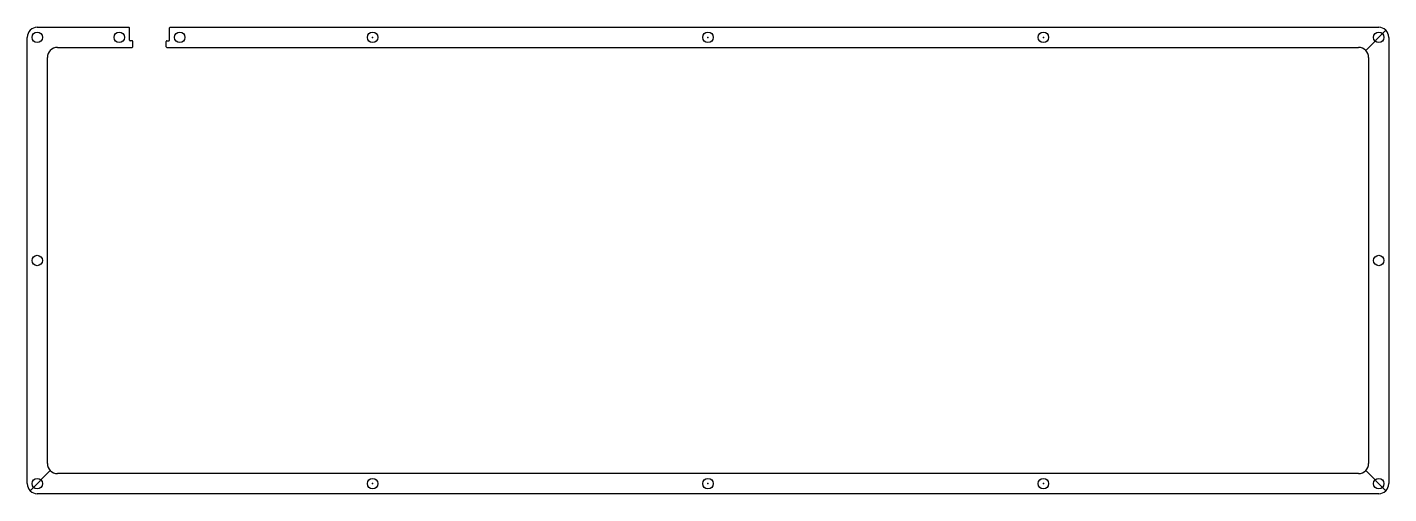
# Model space of a CAD drawing. Header units: millimetres. Extents: x 2268 to 3311, y 1469 to 1923.
# Drawn here: x 2905.3 to 3310.8, y 1486.6 to 1625.4 of the extents above; entities that cross this region are included whole.
import ezdxf

# ---------------------------------------------------------------- set-up
doc = ezdxf.new("R2010")
doc.units = ezdxf.units.MM

msp = doc.modelspace()

# ---------------------------------------------------------------- linework, layer by layer
for p, q in [((2905.255, 1489.56), (2905.255, 1622.36)), ((2908.255, 1625.36), (2935.468, 1625.36)), ((2935.668, 1624.535), (2935.668, 1625.16)), ((2935.668, 1622.935), (2935.668, 1624.535)), ((2935.668, 1621.56), (2935.668, 1622.935)), ((2947.668, 1624.535), (2947.668, 1625.16)), ((2947.668, 1622.935), (2947.668, 1624.535)), ((2947.668, 1621.56), (2947.668, 1622.935)), ((2947.868, 1625.36), (3307.755, 1625.36)), ((3303.876, 1618.481), (3309.876, 1624.481)), ((3310.755, 1622.36), (3310.755, 1489.56)), ((2914.255, 1619.36), (2936.468, 1619.36)), ((2936.468, 1621.36), (2935.868, 1621.36)), ((2936.668, 1619.56), (2936.668, 1621.16)), ((2946.668, 1619.56), (2946.668, 1621.16)), ((2946.868, 1621.36), (2947.468, 1621.36)), ((2946.868, 1619.36), (3301.755, 1619.36)), ((2911.255, 1495.56), (2911.255, 1616.36)), ((3304.755, 1616.36), (3304.755, 1495.56)), ((2912.134, 1493.438), (2906.134, 1487.438)), ((3301.755, 1492.56), (2914.255, 1492.56)), ((3303.876, 1493.438), (3309.876, 1487.438)), ((3307.755, 1486.56), (2908.255, 1486.56))]:
    msp.add_line(p, q)
for centre in [(2908.255, 1622.36), (2932.668, 1622.36), (2950.668, 1622.36), (3008.13, 1622.36), (3108.005, 1622.36), (3207.88, 1622.36), (3307.755, 1622.36), (2908.255, 1555.96), (3307.755, 1555.96), (2908.255, 1489.56), (3008.13, 1489.56), (3108.005, 1489.56), (3207.88, 1489.56), (3307.755, 1489.56)]:
    msp.add_circle(centre, 1.55)
for centre, radius, start, end in [((2908.255, 1622.36), 3, 90, 180), ((2935.468, 1625.16), 0.2, 0, 90), ((2947.868, 1625.16), 0.2, 90, 180), ((3307.755, 1622.36), 3, 0, 90), ((2914.255, 1616.36), 3, 90, 180), ((2935.868, 1621.56), 0.2, 180, 270), ((2936.468, 1621.16), 0.2, 0, 90), ((2936.468, 1619.56), 0.2, 270, 0), ((2946.868, 1621.16), 0.2, 90, 180), ((2946.868, 1619.56), 0.2, 180, 270), ((2947.468, 1621.56), 0.2, 270, 0), ((3301.755, 1616.36), 3, 0, 90), ((2914.255, 1495.56), 3, 180, 270), ((3301.755, 1495.56), 3, 270, 0), ((2908.255, 1489.56), 3, 180, 270), ((3307.755, 1489.56), 3, 270, 0)]:
    msp.add_arc(centre, radius, start, end)
for p in [(3008.13, 1622.36), (3108.005, 1622.36), (3207.88, 1622.36), (3008.13, 1489.56), (3108.005, 1489.56), (3207.88, 1489.56)]:
    msp.add_point(p)

doc.saveas('drawing.dxf')
